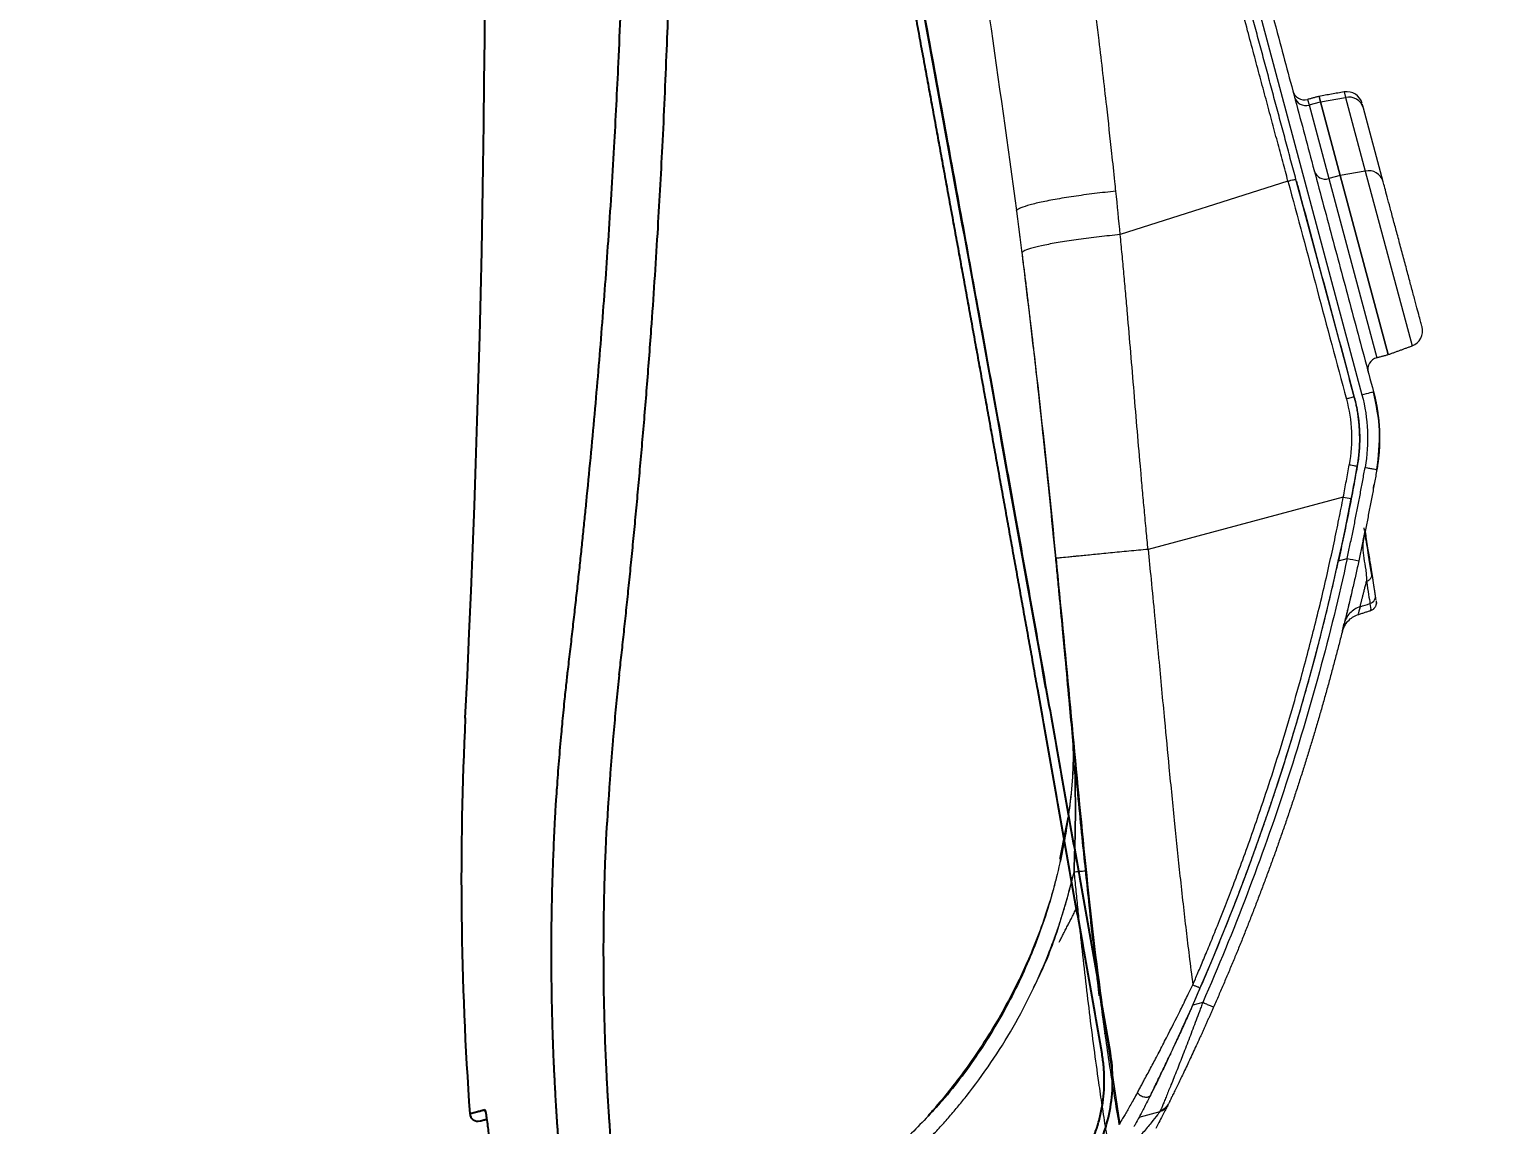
# Model space of a CAD drawing. Extents: x -4361 to 1554, y -156 to 2372.
# Drawn here: x -857.4 to -675.5, y 724.1 to 858.8 of the extents above; entities that cross this region are included whole.
import ezdxf

# ---------------------------------------------------------------- set-up
doc = ezdxf.new("R2010")
doc.units = 0
doc.header["$LTSCALE"] = 20
doc.header["$MEASUREMENT"] = 0
doc.linetypes.add('CENTER', pattern=[2, 1.25, -0.25, 0.25, -0.25])
doc.layers.get('0').update_dxf_attribs({"linetype": 'CONTINUOUS'})
doc.layers.get('DEFPOINTS').update_dxf_attribs({"linetype": 'CONTINUOUS'})
doc.layers.add('CENTER', color=2, linetype='CENTER')
doc.styles.get("Standard").update_dxf_attribs({"font": 'NanumGothic.ttf'})
doc.dimstyles.get("Standard").update_dxf_attribs({"dimtxt": 2.7, "dimasz": 2.5, "dimexe": 1.5, "dimexo": 1.5, "dimgap": 1.5, "dimtad": 1, "dimdec": 0, "dimlfac": 10, "dimzin": 0, "dimdsep": 46, "dimtxsty": 'Standard', "dimcen": 0, "dimclrt": 2, "dimadec": 0, "dimazin": 0, "dimtfac": 1, "dimtdec": 0, "dimtmove": 0, "dimatfit": 3, "dimfxl": 0, "dimtolj": 1, "dimtzin": 0, "dimarcsym": 0})

# ---------------------------------------------------------------- blocks, each defined once
blk = doc.blocks.new('A$C151ae08b')
at = {"color": 7, "linetype": 'Continuous', "lineweight": 15}
for p, q in [((61.568, 26.172), (61.568, 26.192)), ((58.858, 25.829), (58.858, 25.175)), ((61.703, 23.083), (61.703, 23.395)), ((75.322, 15.047), (75.322, 21.137)), ((84.954, 14.192), (84.703, 19.492)), ((73.506, 15.684), (73.506, 15.412)), ((121.726, 13.706), (78.155, 13.706)), ((84.706, 12.986), (79.12, 12.986)), ((84.706, 12.626), (84.706, 12.986)), ((87.005, 12.986), (84.706, 12.986)), ((87.005, 12.986), (87.005, 12.626)), ((87.178, 12.986), (87.005, 12.986)), ((84.706, 12.626), (79.12, 12.626)), ((79.12, 12.626), (84.706, 12.626)), ((84.644, 11.864), (84.706, 12.626)), ((87.005, 12.626), (84.706, 12.626)), ((84.706, 12.626), (87.005, 12.626)), ((87.005, 12.626), (86.942, 11.864)), ((87.178, 12.626), (87.005, 12.626)), ((87.005, 12.626), (87.178, 12.626)), ((84.644, 11.864), (79.187, 11.864)), ((86.942, 11.864), (84.644, 11.864)), ((87.112, 11.864), (86.942, 11.864)), ((84.194, 11.426), (86.493, 11.426))]:
    blk.add_line(p, q, dxfattribs=at)
for centre, radius, start, end in [((80.779, 11.555), 8.232, 152.0624, 154.5543), ((72.252, 15.112), 0.239, 182.6718, 269.9243), ((81.323, 12.068), 6.699, 153.6027, 155.6966), ((78.76, 12.986), 0.36, 0, 90), ((85.056, 12.997), 0.35, 91.8362, 181.7254), ((87.354, 12.997), 0.35, 91.8362, 181.7254), ((87.538, 12.986), 0.36, 90, 180), ((79.665, 11.906), 0.48, 185, 270), ((84.181, 11.889), 0.463, 271.6332, 356.9245), ((86.479, 11.889), 0.463, 271.6332, 356.9245), ((86.634, 11.906), 0.48, 270, 355)]:
    blk.add_arc(centre, radius, start, end, dxfattribs=at)
for points, knots in [([(59.46, 32.827), (59.494, 32.766), (59.561, 32.642), (59.664, 32.458), (59.77, 32.276), (59.877, 32.095), (59.987, 31.916), (60.099, 31.738), (60.212, 31.561), (60.328, 31.386), (60.447, 31.213), (60.567, 31.04), (60.689, 30.87), (61.022, 30.417), (61.592, 29.706), (62.453, 28.782), (63.38, 27.925), (64.133, 27.326), (64.67, 26.94), (64.966, 26.735), (65.267, 26.537), (65.571, 26.345), (65.881, 26.16), (66.194, 25.98), (66.406, 25.866), (66.512, 25.808)], [0, 0, 0, 0, 0.020905, 0.041786, 0.062647, 0.083491, 0.104321, 0.12514, 0.145951, 0.166757, 0.187561, 0.208366, 0.229176, 0.249993, 0.375215, 0.500001, 0.624847, 0.75001, 0.78568, 0.821339, 0.857001, 0.892682, 0.928399, 0.964166, 1, 1, 1, 1]), ([(70.173, 24.858), (70.103, 24.874), (69.416, 25.036), (68.162, 25.526), (66.445, 26.341), (64.837, 27.361), (63.353, 28.553), (62.022, 29.912), (60.929, 31.28), (60.367, 32.24), (60.125, 32.653)], [0, 0, 0, 0, 0.01652, 0.162221, 0.307825, 0.453378, 0.598897, 0.744402, 0.889948, 1, 1, 1, 1]), ([(66.497, 26.358), (66.438, 26.391), (66.261, 26.488), (65.847, 26.736), (65.251, 27.122), (64.576, 27.613), (63.946, 28.119), (63.35, 28.645), (62.73, 29.244), (62.119, 29.897), (61.577, 30.542), (61.145, 31.104), (60.827, 31.544), (60.616, 31.862), (60.547, 31.966)], [0, 0, 0, 0, 0.036132, 0.109136, 0.208157, 0.308667, 0.398625, 0.49022, 0.582257, 0.691704, 0.790188, 0.867721, 0.956797, 1, 1, 1, 1]), ([(66.512, 25.808), (66.026, 26.088), (65.053, 26.646), (64.037, 27.367), (63.537, 27.825), (63.45, 27.905)], [0, 0, 0, 0, 0.452533, 0.904978, 1, 1, 1, 1]), ([(66.512, 25.808), (66.336, 25.838), (65.985, 25.897), (65.459, 25.983), (64.934, 26.068), (63.882, 26.234), (62.646, 26.418), (61.238, 26.609), (60.299, 26.728), (59.483, 26.822), (58.776, 26.899), (58.304, 26.946), (58.068, 26.969)], [0, 0, 0, 0, 0.062682, 0.125242, 0.187681, 0.25, 0.499998, 0.627415, 0.749999, 0.833086, 0.916418, 1, 1, 1, 1]), ([(75.778, 23.885), (74.38, 24.119), (71.578, 24.587), (67.361, 25.307), (63.106, 25.975), (60.24, 26.287), (58.802, 26.443)], [0, 0, 0, 0, 0.247544, 0.496471, 0.747309, 1, 1, 1, 1]), ([(75.779, 23.905), (75.613, 23.933), (75.26, 23.991), (74.554, 24.11), (73.732, 24.249), (72.674, 24.429), (71.326, 24.661), (69.493, 24.975), (67.45, 25.318), (65.268, 25.665), (63.57, 25.913), (62.22, 26.092), (61.369, 26.199), (60.517, 26.298), (59.662, 26.39), (59.091, 26.445), (58.805, 26.472)], [0, 0, 0, 0, 0.029363, 0.0625, 0.125, 0.175, 0.25, 0.364039, 0.499999, 0.611917, 0.749998, 0.799856, 0.849785, 0.899785, 0.949856, 1, 1, 1, 1]), ([(59.584, 25.689), (59.482, 25.787), (59.279, 25.983), (59.044, 26.223), (58.89, 26.383), (58.858, 26.417), (58.848, 26.427)], [0, 0, 0, 0, 0.290137, 0.579776, 0.869809, 1, 1, 1, 1]), ([(58.858, 25.175), (58.858, 25.175), (58.851, 25.185), (58.825, 25.22), (58.805, 25.246), (58.734, 25.341), (58.67, 25.428), (58.532, 25.621), (58.457, 25.727), (58.305, 25.948), (58.227, 26.063), (58.151, 26.179)], [0, 0, 0, 0, 0.125, 0.125, 0.25, 0.25, 0.5, 0.5, 0.75, 0.75, 1, 1, 1, 1]), ([(59.407, 25.329), (59.306, 25.419), (59.104, 25.599), (58.862, 25.825), (58.683, 25.996), (58.644, 26.034), (58.626, 26.051)], [0, 0, 0, 0, 0.258881, 0.517269, 0.776052, 1, 1, 1, 1]), ([(64.514, 25.774), (64.41, 25.79), (64.118, 25.836), (63.644, 25.909), (63.133, 25.986), (62.835, 26.032), (62.708, 26.052)], [0, 0, 0, 0, 0.169827, 0.475093, 0.776296, 1, 1, 1, 1]), ([(70.117, 24.867), (69.878, 24.935), (69.327, 25.092), (68.544, 25.384), (67.819, 25.691), (67.271, 25.95), (66.966, 26.106), (66.841, 26.171)], [0, 0, 0, 0, 0.2110438, 0.4857302, 0.7087219, 0.8801095, 1, 1, 1, 1]), ([(67.038, 26.07), (67.023, 26.078), (66.99, 26.094), (66.941, 26.12), (66.916, 26.133)], [0, 0, 0, 0, 0.478, 1, 1, 1, 1]), ([(66.992, 26.118), (67.008, 26.111), (67.393, 25.924), (67.778, 25.737), (68.147, 25.558)], [0, 0, 0, 0, 0.0406896, 1, 1, 1, 1]), ([(58.98, 24.905), (58.974, 24.91), (58.962, 24.921), (58.873, 25), (58.749, 25.112), (58.594, 25.254), (58.47, 25.371), (58.405, 25.433)], [0, 0, 0, 0, 0.1944142, 0.3900561, 0.5852788, 0.7806075, 1, 1, 1, 1]), ([(59.584, 25.689), (59.551, 25.673), (59.515, 25.648), (59.45, 25.583), (59.424, 25.544), (59.389, 25.473), (59.378, 25.435), (59.378, 25.37), (59.389, 25.344), (59.407, 25.329)], [0, 0, 0, 0, 0.25, 0.25, 0.5, 0.5, 0.75, 0.75, 1, 1, 1, 1]), ([(59.584, 25.689), (59.601, 25.673), (59.634, 25.642), (59.684, 25.595), (59.734, 25.548), (59.783, 25.501), (59.833, 25.454), (59.916, 25.375), (60.036, 25.262), (60.243, 25.067), (60.52, 24.811), (60.975, 24.395), (61.391, 24.022), (61.75, 23.706), (61.924, 23.555), (62.108, 23.395), (62.229, 23.29), (62.297, 23.232)], [0, 0, 0, 0, 0.021573, 0.042858, 0.063885, 0.08465, 0.105151, 0.125383, 0.186889, 0.250055, 0.368385, 0.500213, 0.749941, 0.809778, 0.87472, 0.930508, 1, 1, 1, 1]), ([(66.512, 25.808), (66.504, 25.762), (66.489, 25.669), (66.469, 25.554), (66.457, 25.482), (66.455, 25.474), (66.455, 25.471)], [0, 0, 0, 0, 0.286286, 0.572572, 0.858858, 1, 1, 1, 1]), ([(66.512, 25.808), (67.091, 25.633), (68.117, 25.322), (69.151, 25.067), (69.602, 24.955)], [0, 0, 0, 0, 0.564593, 1, 1, 1, 1]), ([(69.604, 24.955), (69.153, 25.066), (68.118, 25.322), (67.092, 25.633), (66.512, 25.808)], [0, 0, 0, 0, 0.435797, 1, 1, 1, 1]), ([(70.115, 24.868), (69.876, 24.936), (69.326, 25.093), (68.673, 25.332), (68.263, 25.508), (68.15, 25.557)], [0, 0, 0, 0, 0.357232, 0.823255, 1, 1, 1, 1]), ([(58.858, 25.175), (58.859, 25.175), (58.859, 25.175), (58.862, 25.172), (58.867, 25.169), (58.873, 25.163), (58.882, 25.157), (58.889, 25.151), (58.893, 25.148)], [0, 0, 0, 0, 0.1664901, 0.3329642, 0.4994873, 0.6661245, 0.8329405, 1, 1, 1, 1]), ([(58.98, 24.905), (58.942, 24.939), (58.911, 24.981), (58.869, 25.073), (58.858, 25.124), (58.858, 25.175)], [0, 0, 0, 0, 0.5, 0.5, 1, 1, 1, 1]), ([(58.96, 24.933), (58.938, 24.964), (58.92, 24.999), (58.897, 25.073), (58.892, 25.111), (58.893, 25.148)], [0, 0, 0, 0, 0.5, 0.5, 1, 1, 1, 1]), ([(61.703, 23.083), (61.683, 23.097), (61.644, 23.125), (61.565, 23.18), (61.429, 23.277), (61.158, 23.469), (60.775, 23.744), (60.339, 24.062), (59.921, 24.371), (59.559, 24.642), (59.304, 24.836), (59.14, 24.961), (59.047, 25.032), (58.983, 25.08), (58.943, 25.11), (58.913, 25.133), (58.899, 25.143), (58.893, 25.148)], [0, 0, 0, 0, 0.015851, 0.031641, 0.063068, 0.125486, 0.24998, 0.378217, 0.500039, 0.635204, 0.749861, 0.810651, 0.874823, 0.912489, 0.945929, 0.975103, 1, 1, 1, 1]), ([(61.703, 23.395), (61.681, 23.413), (61.623, 23.459), (61.516, 23.547), (61.371, 23.664), (61.216, 23.791), (60.998, 23.971), (60.746, 24.18), (60.439, 24.439), (60.157, 24.678), (59.938, 24.867), (59.786, 24.997), (59.684, 25.085), (59.587, 25.169), (59.494, 25.251), (59.436, 25.303), (59.407, 25.329)], [0, 0, 0, 0, 0.0258034, 0.0676118, 0.1254238, 0.1949315, 0.2499722, 0.3852574, 0.4998596, 0.6324842, 0.7499135, 0.8003348, 0.8505351, 0.9005333, 0.9503485, 1, 1, 1, 1]), ([(59.407, 25.329), (59.428, 25.31), (59.472, 25.272), (59.543, 25.209), (59.624, 25.139), (59.698, 25.074), (59.781, 25.003), (59.886, 24.911), (60.086, 24.739), (60.324, 24.536), (60.553, 24.342), (60.793, 24.141), (61.072, 23.909), (61.384, 23.653), (61.635, 23.45), (61.831, 23.292), (61.998, 23.158), (62.101, 23.076), (62.147, 23.039)], [0, 0, 0, 0, 0.026227, 0.055854, 0.088875, 0.125304, 0.144897, 0.18763, 0.24998, 0.374973, 0.45309, 0.500137, 0.63386, 0.749957, 0.827278, 0.894734, 0.952311, 1, 1, 1, 1]), ([(61.482, 22.802), (61.455, 22.824), (61.401, 22.868), (61.32, 22.933), (61.239, 22.998), (61.159, 23.064), (61.079, 23.128), (60.999, 23.193), (60.92, 23.258), (60.841, 23.322), (60.763, 23.387), (60.646, 23.483), (60.493, 23.61), (60.305, 23.767), (60.124, 23.919), (59.949, 24.067), (59.783, 24.209), (59.626, 24.343), (59.481, 24.468), (59.349, 24.583), (59.233, 24.684), (59.152, 24.754), (59.099, 24.801), (59.064, 24.831), (59.034, 24.857), (59.019, 24.871), (59.011, 24.878)], [0, 0, 0, 0, 0.025174, 0.050265, 0.075288, 0.100259, 0.125194, 0.150108, 0.175017, 0.199937, 0.224884, 0.249873, 0.312789, 0.374919, 0.438006, 0.499969, 0.563096, 0.624887, 0.688205, 0.749968, 0.813627, 0.874951, 0.905574, 0.936549, 0.967989, 1, 1, 1, 1]), ([(75.322, 21.137), (75.354, 21.326), (75.386, 21.518), (75.45, 21.897), (75.481, 22.084), (75.541, 22.442), (75.569, 22.612), (75.621, 22.925), (75.645, 23.068), (75.676, 23.257), (75.686, 23.317), (75.704, 23.429), (75.713, 23.482), (75.737, 23.629), (75.75, 23.71), (75.77, 23.834), (75.777, 23.877), (75.783, 23.921), (75.782, 23.923), (75.779, 23.905)], [0, 0, 0, 0, 0.125, 0.125, 0.25, 0.25, 0.375, 0.375, 0.5, 0.5, 0.5625, 0.5625, 0.625, 0.625, 0.75, 0.75, 0.875, 0.875, 1, 1, 1, 1]), ([(75.65, 23.098), (75.655, 23.131), (75.684, 23.307), (75.723, 23.545), (75.763, 23.79), (75.773, 23.854), (75.777, 23.884)], [0, 0, 0, 0, 0.071769, 0.390069, 0.715171, 1, 1, 1, 1]), ([(84.956, 22.495), (83.431, 22.71), (80.373, 23.143), (77.313, 23.641), (75.778, 23.89)], [0, 0, 0, 0, 0.498607, 1, 1, 1, 1]), ([(84.956, 22.495), (83.431, 22.711), (80.373, 23.144), (77.313, 23.641), (75.778, 23.89)], [0, 0, 0, 0, 0.498609, 1, 1, 1, 1]), ([(84.878, 22.506), (84.726, 22.527), (84.424, 22.569), (83.969, 22.632), (83.515, 22.697), (83.06, 22.763), (82.394, 22.86), (81.485, 22.996), (80.374, 23.166), (79.22, 23.347), (78.202, 23.509), (77.285, 23.658), (76.526, 23.782), (76.026, 23.865), (75.779, 23.906)], [0, 0, 0, 0, 0.049928, 0.099882, 0.149872, 0.199907, 0.249997, 0.36948, 0.499996, 0.616332, 0.749996, 0.835331, 0.918652, 1, 1, 1, 1]), ([(84.671, 22.536), (83.225, 22.743), (80.263, 23.168), (77.297, 23.656), (75.779, 23.905)], [0, 0, 0, 0, 0.4884039, 1, 1, 1, 1]), ([(61.703, 23.395), (61.811, 23.308), (62.027, 23.134), (62.353, 22.876), (62.681, 22.62), (63.009, 22.366), (63.34, 22.114), (63.671, 21.863), (64.004, 21.615), (64.338, 21.369), (64.674, 21.125), (65.011, 20.883), (65.35, 20.643), (65.69, 20.404), (66.032, 20.168), (66.374, 19.934), (66.719, 19.702), (67.064, 19.472), (67.514, 19.176), (68.07, 18.817), (68.734, 18.399), (69.402, 17.989), (70.075, 17.586), (70.752, 17.19), (71.434, 16.802), (72.12, 16.422), (72.81, 16.048), (73.274, 15.805), (73.506, 15.684)], [0, 0, 0, 0, 0.0294506, 0.0588913, 0.088323, 0.1177469, 0.1471639, 0.176575, 0.2059812, 0.2353836, 0.2647832, 0.294181, 0.3235781, 0.3529753, 0.3823738, 0.4117746, 0.4411787, 0.4705872, 0.5000009, 0.5555537, 0.6110911, 0.66662, 0.7221473, 0.7776799, 0.8332246, 0.8887883, 0.9443778, 1, 1, 1, 1]), ([(62.297, 23.232), (62.277, 23.206), (62.257, 23.181), (62.23, 23.147), (62.222, 23.137), (62.206, 23.116), (62.198, 23.107), (62.177, 23.079), (62.165, 23.064), (62.15, 23.044), (62.147, 23.04), (62.147, 23.039)], [0, 0, 0, 0, 0.25, 0.25, 0.375, 0.375, 0.5, 0.5, 0.75, 0.75, 1, 1, 1, 1]), ([(62.297, 23.232), (62.398, 23.152), (62.616, 22.979), (62.971, 22.703), (63.378, 22.39), (64.02, 21.905), (64.693, 21.41), (65.66, 20.72), (66.882, 19.876), (68.587, 18.767), (70.318, 17.718), (71.683, 16.94), (72.644, 16.415), (73.365, 16.032), (74.05, 15.678), (74.698, 15.352), (75.119, 15.146), (75.322, 15.047)], [0, 0, 0, 0, 0.025051, 0.054198, 0.087494, 0.125001, 0.210847, 0.250002, 0.3562, 0.5, 0.645668, 0.749998, 0.805852, 0.858827, 0.90887, 0.955939, 1, 1, 1, 1]), ([(75.322, 21.137), (75.023, 21.187), (74.362, 21.295), (73.278, 21.476), (71.875, 21.712), (70.368, 21.968), (68.721, 22.246), (67.169, 22.503), (65.806, 22.721), (64.74, 22.885), (63.942, 23.003), (63.132, 23.119), (62.587, 23.193), (62.297, 23.232)], [0, 0, 0, 0, 0.0689, 0.152298, 0.25, 0.392314, 0.499999, 0.629857, 0.749999, 0.813866, 0.875, 0.933365, 1, 1, 1, 1]), ([(61.482, 22.802), (61.482, 22.803), (61.486, 22.809), (61.508, 22.836), (61.524, 22.858), (61.567, 22.913), (61.594, 22.946), (61.648, 23.015), (61.677, 23.05), (61.703, 23.083)], [0, 0, 0, 0, 0.25, 0.25, 0.5, 0.5, 0.75, 0.75, 1, 1, 1, 1]), ([(73.345, 15.092), (73.22, 15.157), (72.968, 15.287), (72.594, 15.485), (72.221, 15.685), (71.851, 15.886), (71.483, 16.089), (71.117, 16.293), (70.753, 16.499), (70.392, 16.706), (70.033, 16.915), (69.676, 17.126), (69.321, 17.338), (68.969, 17.551), (68.618, 17.766), (68.271, 17.982), (67.925, 18.2), (67.581, 18.419), (67.24, 18.639), (66.901, 18.861), (66.565, 19.083), (66.23, 19.307), (65.898, 19.533), (65.568, 19.759), (65.24, 19.987), (64.915, 20.216), (64.592, 20.445), (64.271, 20.677), (63.952, 20.909), (63.635, 21.142), (63.321, 21.376), (63.009, 21.611), (62.699, 21.847), (62.392, 22.085), (62.086, 22.323), (61.783, 22.562), (61.583, 22.722), (61.482, 22.802)], [0, 0, 0, 0, 0.029988, 0.059892, 0.089713, 0.119451, 0.149106, 0.178677, 0.208165, 0.23757, 0.266891, 0.296129, 0.325283, 0.354355, 0.383343, 0.412247, 0.441069, 0.469807, 0.498462, 0.527033, 0.555521, 0.583926, 0.612247, 0.640486, 0.66864, 0.696712, 0.7247, 0.752605, 0.780427, 0.808165, 0.83582, 0.863392, 0.89088, 0.918285, 0.945607, 0.972845, 1, 1, 1, 1]), ([(73.506, 15.412), (71.418, 16.49), (69.384, 17.673), (65.443, 20.234), (63.536, 21.613), (61.703, 23.083)], [0, 0, 0, 0, 0.5, 0.5, 1, 1, 1, 1]), ([(84.703, 19.492), (84.738, 19.704), (84.808, 20.134), (84.891, 20.751), (84.954, 21.309), (84.991, 21.783), (85.002, 22.153), (84.99, 22.406), (84.962, 22.468), (84.948, 22.496)], [0, 0, 0, 0, 0.144283, 0.291772, 0.439268, 0.583569, 0.727833, 0.875316, 1, 1, 1, 1]), ([(86.002, 19.28), (86.036, 19.496), (86.103, 19.933), (86.182, 20.56), (86.239, 21.127), (86.27, 21.608), (86.275, 21.983), (86.256, 22.24), (86.223, 22.301), (86.208, 22.329)], [0, 0, 0, 0, 0.144248, 0.291702, 0.439156, 0.583404, 0.727652, 0.875106, 1, 1, 1, 1]), ([(120.815, 19.462), (118.931, 19.537), (115.166, 19.687), (109.445, 20.008), (103.688, 20.426), (97.892, 20.953), (92.068, 21.588), (88.168, 22.081), (86.216, 22.327)], [0, 0, 0, 0, 0.166767, 0.333336, 0.499825, 0.666299, 0.833037, 1, 1, 1, 1]), ([(75.322, 21.137), (75.504, 21.107), (75.896, 21.041), (76.483, 20.942), (77.084, 20.838), (78.257, 20.634), (80.015, 20.316), (81.772, 19.998), (82.944, 19.792), (83.532, 19.691), (84.118, 19.59), (84.509, 19.524), (84.703, 19.492)], [0, 0, 0, 0, 0.057976, 0.125005, 0.187499, 0.250002, 0.5, 0.75, 0.812491, 0.874997, 0.937935, 1, 1, 1, 1]), ([(86.002, 19.28), (86.097, 19.265), (86.475, 19.205), (87.322, 19.072), (88.732, 18.855), (90.712, 18.562), (92.872, 18.259), (95.219, 17.948), (97.495, 17.665), (99.838, 17.397), (101.99, 17.172), (104.491, 16.931), (108.124, 16.617), (112.057, 16.344), (115.359, 16.163), (117.192, 16.076), (118.43, 16.021), (119.531, 15.977), (120.623, 15.935), (121.349, 15.911), (121.705, 15.899)], [0, 0, 0, 0, 0.007911, 0.031376, 0.070401, 0.125002, 0.195905, 0.250002, 0.320316, 0.385424, 0.445338, 0.500002, 0.594669, 0.749992, 0.831677, 0.874996, 0.906247, 0.937493, 0.969338, 1, 1, 1, 1]), ([(71.676, 15.88), (71.639, 15.931), (71.567, 16.031), (71.463, 16.096), (71.412, 16.129)], [0, 0, 0, 0, 0.507312, 1, 1, 1, 1]), ([(71.44, 16.113), (71.434, 16.116), (71.416, 16.126), (71.547, 16.054), (71.631, 16.007)], [0, 0, 0, 0, 0.352567, 1, 1, 1, 1]), ([(71.612, 16.004), (71.608, 16.005), (71.589, 16.008), (71.63, 15.949), (71.66, 15.904)], [0, 0, 0, 0, 0.256016, 1, 1, 1, 1]), ([(72.538, 15.515), (72.523, 15.524), (72.279, 15.652), (71.95, 15.832), (71.737, 15.949), (71.631, 16.007)], [0, 0, 0, 0, 0.032934, 0.518359, 1, 1, 1, 1]), ([(71.998, 15.414), (71.995, 15.472), (71.985, 15.532), (71.95, 15.649), (71.924, 15.706), (71.859, 15.812), (71.82, 15.86), (71.731, 15.944), (71.682, 15.979), (71.631, 16.007)], [0, 0, 0, 0, 0.25, 0.25, 0.5, 0.5, 0.75, 0.75, 1, 1, 1, 1]), ([(71.676, 15.88), (71.705, 15.825), (71.764, 15.717), (71.778, 15.595), (71.785, 15.534)], [0, 0, 0, 0, 0.5081524, 1, 1, 1, 1]), ([(76.115, 14.398), (76.005, 14.45), (75.786, 14.553), (75.458, 14.709), (75.131, 14.867), (74.804, 15.027), (74.478, 15.189), (74.154, 15.352), (73.829, 15.517), (73.614, 15.628), (73.506, 15.684)], [0, 0, 0, 0, 0.124956, 0.249919, 0.37489, 0.499874, 0.624874, 0.749892, 0.874933, 1, 1, 1, 1]), ([(71.998, 15.414), (71.914, 15.462), (71.788, 15.533), (71.803, 15.524), (71.809, 15.521)], [0, 0, 0, 0, 0.666563, 1, 1, 1, 1]), ([(71.998, 15.414), (72.007, 15.409), (72.026, 15.398), (72.057, 15.38), (72.089, 15.362), (72.124, 15.342), (72.16, 15.322), (72.199, 15.3), (72.239, 15.278), (72.281, 15.254), (72.326, 15.229), (72.372, 15.203), (72.42, 15.177), (72.47, 15.149), (72.522, 15.12), (72.576, 15.09), (72.632, 15.059), (72.67, 15.038), (72.69, 15.027)], [0, 0, 0, 0, 0.0629194, 0.1257417, 0.1884759, 0.2511313, 0.3137171, 0.3762423, 0.4387159, 0.501147, 0.5635443, 0.6259169, 0.6882735, 0.7506227, 0.8129714, 0.8753189, 0.9376626, 1, 1, 1, 1]), ([(73.506, 15.412), (73.625, 15.351), (73.862, 15.229), (74.218, 15.049), (74.576, 14.871), (74.934, 14.696), (75.293, 14.522), (75.654, 14.35), (75.895, 14.237), (76.015, 14.181)], [0, 0, 0, 0, 0.142926, 0.285821, 0.42869, 0.571538, 0.71437, 0.857189, 1, 1, 1, 1]), ([(71.807, 15.125), (71.811, 15.096), (71.82, 15.035), (71.86, 14.988), (71.881, 14.964)], [0, 0, 0, 0, 0.4815372, 1, 1, 1, 1]), ([(71.828, 15.039), (71.832, 15.03), (71.841, 15.011), (71.86, 14.985), (71.883, 14.961), (71.907, 14.942), (71.93, 14.928), (71.965, 14.911), (71.992, 14.904), (72.005, 14.902), (72.012, 14.901)], [0, 0, 0, 0, 0.03798, 0.076196, 0.117567, 0.170235, 0.244505, 0.34982, 0.686074, 1, 1, 1, 1]), ([(72.069, 14.895), (72.068, 14.895), (72.062, 14.896), (72.165, 14.884), (72.252, 14.874)], [0, 0, 0, 0, 0.16056, 1, 1, 1, 1]), ([(72.252, 14.874), (72.262, 14.872), (72.283, 14.87), (72.317, 14.866), (72.353, 14.862), (72.39, 14.858), (72.43, 14.853), (72.472, 14.849), (72.516, 14.844), (72.561, 14.839), (72.608, 14.833), (72.657, 14.828), (72.707, 14.823), (72.758, 14.817), (72.811, 14.811), (72.865, 14.806), (72.903, 14.802), (72.921, 14.8)], [0, 0, 0, 0, 0.071573, 0.142444, 0.212614, 0.282083, 0.350851, 0.418918, 0.486284, 0.55295, 0.618915, 0.68418, 0.748744, 0.812609, 0.875773, 0.938236, 1, 1, 1, 1]), ([(74.005, 14.755), (73.958, 14.779), (73.908, 14.801), (73.807, 14.84), (73.756, 14.856), (73.599, 14.898), (73.491, 14.914), (73.266, 14.938), (73.149, 14.947), (72.973, 14.97), (72.914, 14.98), (72.8, 15.002), (72.744, 15.015), (72.69, 15.027)], [0, 0, 0, 0, 0.125, 0.125, 0.25, 0.25, 0.5, 0.5, 0.75, 0.75, 0.875, 0.875, 1, 1, 1, 1]), ([(72.69, 15.027), (72.691, 14.999), (72.697, 14.97), (72.721, 14.914), (72.739, 14.887), (72.783, 14.843), (72.81, 14.826), (72.866, 14.804), (72.895, 14.799), (72.921, 14.8)], [0, 0, 0, 0, 0.25, 0.25, 0.5, 0.5, 0.75, 0.75, 1, 1, 1, 1]), ([(74.104, 14.706), (74.046, 14.711), (73.723, 14.743), (73.274, 14.79), (72.973, 14.822), (72.822, 14.838)], [0, 0, 0, 0, 0.09855, 0.54949, 1, 1, 1, 1]), ([(72.869, 14.805), (72.983, 14.793), (73.208, 14.769), (73.604, 14.733), (73.91, 14.705), (74.09, 14.689), (74.116, 14.687), (74.117, 14.687)], [0, 0, 0, 0, 0.307837, 0.609744, 0.806198, 0.996313, 1, 1, 1, 1]), ([(72.921, 14.8), (73.032, 14.788), (73.253, 14.764), (73.7, 14.723), (74.012, 14.692), (74.164, 14.677)], [0, 0, 0, 0, 0.3377822, 0.6755779, 1, 1, 1, 1]), ([(75.861, 13.855), (75.741, 13.911), (75.5, 14.024), (75.14, 14.196), (74.78, 14.371), (74.42, 14.547), (74.062, 14.727), (73.703, 14.908), (73.465, 15.03), (73.345, 15.092)], [0, 0, 0, 0, 0.14219, 0.284602, 0.427235, 0.570091, 0.71317, 0.856473, 1, 1, 1, 1]), ([(73.893, 14.812), (73.895, 14.811), (73.896, 14.81), (74.063, 14.726), (74.129, 14.693)], [0, 0, 0, 0, 0.601451, 1, 1, 1, 1]), ([(74.117, 14.705), (74.112, 14.707), (74.099, 14.711), (74.162, 14.678), (74.203, 14.656)], [0, 0, 0, 0, 0.350904, 1, 1, 1, 1]), ([(75.322, 15.047), (75.473, 14.974), (75.771, 14.83), (76.07, 14.69), (76.218, 14.621)], [0, 0, 0, 0, 0.506542, 1, 1, 1, 1]), ([(76.218, 14.621), (76.205, 14.593), (76.191, 14.563), (76.166, 14.509), (76.154, 14.484), (76.136, 14.444), (76.128, 14.427), (76.117, 14.404), (76.115, 14.398), (76.115, 14.398)], [0, 0, 0, 0, 0.25, 0.25, 0.5, 0.5, 0.75, 0.75, 1, 1, 1, 1]), ([(78.148, 13.946), (78.113, 13.946), (78.043, 13.947), (77.937, 13.951), (77.832, 13.956), (77.728, 13.964), (77.624, 13.975), (77.52, 13.987), (77.416, 14.002), (77.313, 14.019), (77.209, 14.039), (77.073, 14.067), (76.903, 14.109), (76.702, 14.168), (76.503, 14.235), (76.307, 14.311), (76.179, 14.369), (76.115, 14.398)], [0, 0, 0, 0, 0.050286, 0.100445, 0.150501, 0.200479, 0.2504, 0.300291, 0.350174, 0.400073, 0.450012, 0.500015, 0.599937, 0.699706, 0.799512, 0.899547, 1, 1, 1, 1]), ([(76.115, 14.398), (76.149, 14.383), (76.215, 14.352), (76.316, 14.31), (76.416, 14.27), (76.515, 14.233), (76.613, 14.199), (76.71, 14.167), (76.805, 14.138), (76.9, 14.112), (76.994, 14.088), (77.086, 14.066), (77.177, 14.046), (77.267, 14.029), (77.355, 14.013), (77.441, 13.999), (77.526, 13.987), (77.61, 13.977), (77.692, 13.968), (77.772, 13.961), (77.851, 13.956), (77.928, 13.951), (78.003, 13.948), (78.076, 13.947), (78.124, 13.946), (78.148, 13.946)], [0, 0, 0, 0, 0.052854, 0.10485, 0.15599, 0.206275, 0.255708, 0.304288, 0.352017, 0.398895, 0.444923, 0.4901, 0.534428, 0.577905, 0.620534, 0.662313, 0.703243, 0.743324, 0.782554, 0.820931, 0.858455, 0.895125, 0.930939, 0.965898, 1, 1, 1, 1]), ([(78.153, 14.192), (77.82, 14.192), (77.487, 14.228), (76.837, 14.372), (76.52, 14.48), (76.218, 14.621)], [0, 0, 0, 0, 0.5, 0.5, 1, 1, 1, 1]), ([(76.015, 14.181), (75.996, 14.139), (75.975, 14.096), (75.938, 14.016), (75.921, 13.979), (75.893, 13.92), (75.881, 13.896), (75.865, 13.863), (75.861, 13.855), (75.861, 13.855)], [0, 0, 0, 0, 0.25, 0.25, 0.5, 0.5, 0.75, 0.75, 1, 1, 1, 1]), ([(75.861, 13.855), (76.228, 13.707), (76.963, 13.412), (77.753, 13.368), (78.148, 13.346)], [0, 0, 0, 0, 0.5, 1, 1, 1, 1]), ([(78.148, 13.346), (78.109, 13.346), (78.03, 13.347), (77.911, 13.351), (77.792, 13.358), (77.674, 13.367), (77.556, 13.378), (77.438, 13.393), (77.32, 13.41), (77.203, 13.429), (77.086, 13.451), (76.97, 13.476), (76.855, 13.503), (76.74, 13.533), (76.627, 13.565), (76.514, 13.599), (76.402, 13.636), (76.291, 13.675), (76.182, 13.717), (76.074, 13.76), (75.966, 13.806), (75.896, 13.838), (75.861, 13.855)], [0, 0, 0, 0, 0.050191, 0.100434, 0.150718, 0.201031, 0.25136, 0.301693, 0.352017, 0.402321, 0.452592, 0.502819, 0.552988, 0.603088, 0.653107, 0.703034, 0.752856, 0.802561, 0.85214, 0.90158, 0.95087, 1, 1, 1, 1]), ([(78.148, 13.346), (77.758, 13.346), (77.362, 13.389), (76.591, 13.561), (76.215, 13.689), (75.861, 13.855)], [0, 0, 0, 0, 0.5, 0.5, 1, 1, 1, 1]), ([(78.155, 13.706), (77.787, 13.706), (77.418, 13.747), (76.699, 13.906), (76.349, 14.025), (76.015, 14.181)], [0, 0, 0, 0, 0.5, 0.5, 1, 1, 1, 1]), ([(78.148, 13.946), (78.149, 13.946), (78.149, 13.952), (78.151, 13.978), (78.151, 13.996), (78.152, 14.041), (78.152, 14.068), (78.153, 14.128), (78.153, 14.161), (78.153, 14.192)], [0, 0, 0, 0, 0.25, 0.25, 0.5, 0.5, 0.75, 0.75, 1, 1, 1, 1]), ([(84.888, 13.946), (84.752, 13.946), (82.511, 13.946), (80.262, 13.946), (78.148, 13.946)], [0, 0, 0, 0, 0.060539, 1, 1, 1, 1]), ([(78.148, 13.946), (78.354, 13.946), (78.765, 13.946), (79.383, 13.946), (80, 13.946), (80.617, 13.946), (81.235, 13.946), (81.852, 13.946), (82.469, 13.946), (83.086, 13.946), (83.704, 13.946), (84.321, 13.946), (84.732, 13.946), (84.938, 13.946)], [0, 0, 0, 0, 0.090841, 0.181691, 0.272551, 0.363424, 0.45431, 0.545211, 0.636129, 0.727065, 0.818022, 0.908999, 1, 1, 1, 1]), ([(84.954, 14.192), (84.954, 14.161), (84.953, 14.129), (84.952, 14.068), (84.951, 14.041), (84.948, 13.996), (84.946, 13.978), (84.942, 13.953), (84.94, 13.946), (84.938, 13.946)], [0, 0, 0, 0, 0.25, 0.25, 0.5, 0.5, 0.75, 0.75, 1, 1, 1, 1]), ([(84.938, 13.946), (85.133, 13.946), (85.524, 13.946), (86.109, 13.946), (86.694, 13.946), (87.28, 13.946), (87.865, 13.946), (88.45, 13.946), (89.035, 13.946), (89.62, 13.946), (90.204, 13.946), (90.789, 13.946), (91.373, 13.946), (91.958, 13.946), (92.542, 13.946), (93.126, 13.946), (93.71, 13.946), (94.617, 13.946), (95.847, 13.946), (97.917, 13.946), (100.496, 13.946), (103.321, 13.946), (105.876, 13.946), (108.171, 13.946), (110.461, 13.946), (112.363, 13.946), (113.881, 13.946), (115.016, 13.946), (116.148, 13.946), (117.277, 13.946), (118.403, 13.946), (119.525, 13.946), (120.645, 13.946), (121.389, 13.946), (121.76, 13.946)], [0, 0, 0, 0, 0.015605, 0.031212, 0.046821, 0.062432, 0.078044, 0.09366, 0.109278, 0.124899, 0.140523, 0.15615, 0.171782, 0.187417, 0.203056, 0.2187, 0.234348, 0.250002, 0.29162, 0.333335, 0.416844, 0.499999, 0.56238, 0.62483, 0.687364, 0.749998, 0.781313, 0.812605, 0.843877, 0.87513, 0.906367, 0.93759, 0.9688, 1, 1, 1, 1]), ([(84.954, 14.192), (85.156, 14.192), (85.567, 14.192), (86.195, 14.192), (86.844, 14.192), (87.515, 14.192), (88.207, 14.193), (88.92, 14.193), (89.964, 14.193), (91.77, 14.193), (94.175, 14.193), (96.725, 14.193), (98.985, 14.194), (101.24, 14.194), (103.166, 14.194), (104.766, 14.194), (105.911, 14.194), (107.056, 14.195), (108.2, 14.195), (109.343, 14.195), (110.485, 14.195), (111.626, 14.195), (112.766, 14.195), (113.905, 14.195), (115.042, 14.195), (116.178, 14.195), (117.313, 14.195), (118.446, 14.195), (119.577, 14.195), (120.708, 14.196), (121.459, 14.196), (121.835, 14.196)], [0, 0, 0, 0, 0.016132, 0.032841, 0.050126, 0.067987, 0.086422, 0.105428, 0.125001, 0.169966, 0.25, 0.317898, 0.374999, 0.432074, 0.499998, 0.530994, 0.56203, 0.593104, 0.624213, 0.655356, 0.686531, 0.717737, 0.748973, 0.780239, 0.811535, 0.842862, 0.87422, 0.905611, 0.937036, 0.968499, 1, 1, 1, 1]), ([(78.155, 13.706), (78.155, 13.611), (78.154, 13.519), (78.152, 13.384), (78.15, 13.346), (78.148, 13.346)], [0, 0, 0, 0, 0.5, 0.5, 1, 1, 1, 1]), ([(121.614, 13.346), (121.418, 13.346), (121.028, 13.346), (120.442, 13.346), (119.856, 13.346), (119.269, 13.346), (118.681, 13.346), (118.093, 13.346), (117.504, 13.346), (116.914, 13.346), (116.324, 13.346), (115.733, 13.346), (115.141, 13.346), (114.549, 13.346), (113.957, 13.346), (113.364, 13.346), (112.77, 13.346), (112.175, 13.346), (111.58, 13.346), (110.288, 13.346), (108.295, 13.346), (105.593, 13.346), (102.881, 13.346), (100.158, 13.346), (97.427, 13.346), (94.689, 13.346), (91.943, 13.346), (89.743, 13.346), (88.09, 13.346), (86.989, 13.346), (85.886, 13.346), (84.783, 13.346), (83.679, 13.346), (82.575, 13.346), (81.469, 13.346), (80.363, 13.346), (79.256, 13.346), (78.517, 13.346), (78.148, 13.346)], [0, 0, 0, 0, 0.013913, 0.027823, 0.041728, 0.05563, 0.069528, 0.083423, 0.097315, 0.111204, 0.125091, 0.138976, 0.152859, 0.166739, 0.180619, 0.194497, 0.208374, 0.22225, 0.236126, 0.250001, 0.312513, 0.375002, 0.437491, 0.5, 0.562507, 0.624995, 0.687485, 0.749999, 0.774974, 0.799951, 0.824931, 0.849916, 0.874907, 0.899905, 0.924912, 0.94993, 0.974958, 1, 1, 1, 1]), ([(79.673, 11.426), (79.67, 11.426), (79.657, 11.426), (79.722, 11.426), (79.869, 11.426), (80.105, 11.426), (80.412, 11.426), (80.781, 11.426), (81.196, 11.426), (81.642, 11.426), (82.102, 11.426), (82.559, 11.426), (82.993, 11.426), (83.39, 11.426), (83.732, 11.426), (84.013, 11.426), (84.134, 11.426), (84.194, 11.426)], [0, 0, 0, 0, 0.015609, 0.085917, 0.156232, 0.226546, 0.29686, 0.367174, 0.437488, 0.507802, 0.578116, 0.64843, 0.718744, 0.789059, 0.859367, 0.929705, 1, 1, 1, 1]), ([(86.493, 11.426), (86.543, 11.426), (86.603, 11.426), (86.61, 11.426), (86.611, 11.426)], [0, 0, 0, 0, 0.848372, 1, 1, 1, 1])]:
    blk.add_open_spline(points, degree=3, knots=knots, dxfattribs=at)
for points, degree in [([(64.583, 26.786), (65.445, 26.006)], 1), ([(58.848, 26.427), (58.805, 26.472)], 1), ([(64.368, 25.796), (64.514, 25.774)], 1), ([(64.368, 25.796), (64.942, 25.709)], 1), ([(58.986, 24.9), (58.96, 24.933)], 1), ([(59.011, 24.878), (58.993, 24.894), (58.975, 24.913), (58.96, 24.933)], 3), ([(59.002, 24.886), (59.011, 24.878)], 1), ([(70.045, 24.889), (70.176, 24.857)], 1), ([(62.04, 23.125), (62.09, 23.085)], 1), ([(62.147, 23.039), (66.186, 19.835), (70.578, 17.075), (75.218, 14.825)], 3), ([(86.216, 22.328), (84.955, 22.496)], 1), ([(86.224, 22.327), (84.955, 22.495)], 1), ([(84.703, 19.492), (85.136, 19.42), (85.569, 19.349), (86.002, 19.28)], 3), ([(71.602, 16.002), (71.66, 15.904)], 1), ([(71.632, 16.006), (71.612, 16.004)], 1), ([(71.785, 15.535), (71.806, 15.125)], 1), ([(71.998, 15.414), (72.003, 15.31), (72.008, 15.205), (72.014, 15.101)], 3), ([(72.014, 15.101), (71.83, 15.123), (71.768, 15.13), (71.83, 15.123)], 3), ([(72.047, 14.898), (71.969, 14.912)], 1), ([(72.69, 15.027), (72.382, 15.06), (72.156, 15.084), (72.014, 15.101)], 3), ([(74.005, 14.755), (73.967, 14.774)], 1), ([(75.218, 14.825), (75.516, 14.681), (75.815, 14.538), (76.115, 14.398)], 3), ([(74.164, 14.677), (73.999, 14.693)], 1), ([(74.271, 14.689), (74.187, 14.697)], 1), ([(75.338, 14.101), (75.437, 14.063)], 1), ([(75.861, 13.855), (75.861, 13.855), (75.861, 13.854), (75.861, 13.855)], 3), ([(84.954, 14.192), (82.689, 14.192), (80.422, 14.192), (78.153, 14.192)], 3), ([(79.12, 12.986), (79.12, 12.626)], 1), ([(87.178, 12.626), (87.178, 12.986)], 1), ([(79.12, 12.626), (79.187, 11.864)], 1), ([(87.112, 11.864), (87.178, 12.626)], 1)]:
    blk.add_open_spline(points, degree=degree, dxfattribs=at)
blk = doc.blocks.new('A$Cac67878c')
for centre, radius, start, end in [((64.01, 107.31), 1, 78.4326, 179.9998), ((-11.14, -284.55), 400, 72.1688, 79.1442), ((723.77, 2000.16), 2000, 252.16883, 261.74013)]:
    blk.add_arc(centre, radius, start, end)
for points, knots in [([(63.79, 106.38), (63.72, 106.38), (63.54, 106.4), (63.03, 106.46), (62.28, 106.55), (61.27, 106.7), (60.09, 106.88), (58.69, 107.09), (57.17, 107.33), (55.63, 107.57), (53.93, 107.84), (52.09, 108.13), (50.79, 108.33), (50.16, 108.43)], [0, 0, 0, 0, 0.04752, 0.122084, 0.228385, 0.312896, 0.406378, 0.513715, 0.610148, 0.696826, 0.790159, 0.899436, 1, 1, 1, 1]), ([(63.01, 107.31), (63.01, 107.28), (63.01, 107.24), (63.01, 106.59), (63.01, 106.46)], [0, 0, 0, 0, 0.7917391, 1, 1, 1, 1]), ([(64.2, 108.29), (64.2, 108.29), (64.2, 108.29), (64.2, 108.27), (64.2, 108.25), (64.2, 108.21), (64.2, 108.16), (64.2, 108.1), (64.2, 108.03), (64.2, 107.95), (64.2, 107.87), (64.2, 107.77), (64.2, 107.65), (64.2, 107.53), (64.2, 107.4), (64.2, 107.26), (64.2, 107.11), (64.2, 106.95), (64.2, 106.77), (64.2, 106.59), (64.2, 106.46), (64.2, 106.39)], [0, 0, 0, 0, 0.052862, 0.105698, 0.158509, 0.211294, 0.264054, 0.316788, 0.369496, 0.422179, 0.474836, 0.527467, 0.580073, 0.632653, 0.685208, 0.737737, 0.790241, 0.842719, 0.895172, 0.947599, 1, 1, 1, 1]), ([(64.2, 106.39), (64.12, 106.4), (63.98, 106.42), (63.84, 106.39), (63.78, 106.38)], [0, 0, 0, 0, 0.562846, 1, 1, 1, 1]), ([(64.2, 106.39), (64.19, 106.38), (64.17, 106.37), (64.05, 106.36), (63.94, 106.37), (63.83, 106.38), (63.79, 106.38)], [0, 0, 0, 0, 0.366214, 0.650164, 0.847714, 1, 1, 1, 1]), ([(44.89, 100.82), (45.48, 100.74), (46.65, 100.57), (48.41, 100.3), (50.17, 100.02), (51.92, 99.73), (53.67, 99.43), (55.41, 99.13), (57.15, 98.81), (58.9, 98.48), (60.64, 98.14), (62.37, 97.79), (64.11, 97.43), (65.85, 97.06), (67.58, 96.69), (69.32, 96.3), (71.29, 95.84), (73.53, 95.31), (76.07, 94.68), (78.7, 94.01), (81.43, 93.28), (84.25, 92.51), (87.17, 91.67), (90.19, 90.77), (93.32, 89.8), (95.43, 89.12), (96.51, 88.77)], [0, 0, 0, 0, 0.033573, 0.067095, 0.100574, 0.134018, 0.167433, 0.200829, 0.234213, 0.267593, 0.300977, 0.334372, 0.367786, 0.401228, 0.434705, 0.468225, 0.501796, 0.549156, 0.598394, 0.64955, 0.702674, 0.757819, 0.815048, 0.874433, 0.936053, 1, 1, 1, 1]), ([(43.94, 94.48), (44.52, 94.4), (45.66, 94.23), (47.38, 93.97), (49.1, 93.69), (50.81, 93.41), (52.52, 93.12), (54.24, 92.82), (55.95, 92.5), (57.65, 92.18), (59.36, 91.85), (61.06, 91.51), (62.77, 91.16), (64.47, 90.8), (66.16, 90.43), (67.86, 90.05), (71.1, 89.3), (75.88, 88.13), (80.74, 86.83), (84.89, 85.66), (87.95, 84.76), (91.02, 83.81), (93.06, 83.16), (94.1, 82.82), (94.47, 82.7)], [0, 0, 0, 0, 0.033456, 0.066912, 0.100367, 0.133822, 0.167277, 0.200732, 0.234187, 0.267642, 0.301098, 0.334554, 0.36801, 0.401467, 0.434925, 0.468382, 0.501839, 0.627058, 0.75227, 0.792437, 0.876386, 0.936526, 0.977731, 1, 1, 1, 1]), ([(96.51, 88.77), (99.12, 87.9), (100.15, 87.55), (101.7, 87.01), (103.27, 86.46), (104.84, 85.89), (106.26, 85.37), (108.04, 84.72), (109.99, 83.98), (112.1, 83.17), (113.33, 82.69), (113.86, 82.48)], [0, 0, 0, 0, 0.0999141, 0.2012135, 0.3035452, 0.4065543, 0.5098841, 0.5827924, 0.7571417, 0.8945919, 1, 1, 1, 1]), ([(111.56, 76.58), (111.07, 76.77), (110.1, 77.15), (108.63, 77.71), (107.13, 78.27), (105.61, 78.84), (103.96, 79.44), (102.18, 80.08), (100.29, 80.74), (98.4, 81.39), (97.13, 81.82), (94.47, 82.7)], [0, 0, 0, 0, 0.097149, 0.195717, 0.295708, 0.397124, 0.499967, 0.625191, 0.750064, 0.876567, 1, 1, 1, 1]), ([(113.86, 82.48), (114.63, 82.17), (116.17, 81.55), (118.46, 80.65), (120.7, 79.77), (122.89, 78.91), (125.04, 78.07), (127.14, 77.26), (129.2, 76.47), (131.21, 75.71), (135.91, 73.93), (143.27, 71.19), (153.36, 67.56), (163.72, 63.95), (174.05, 60.48), (185.01, 56.94), (196.3, 53.42), (207.75, 50), (218.98, 46.78), (229.86, 43.8), (240.87, 40.91), (251.87, 38.16), (260.3, 36.16), (266.29, 34.78), (269.7, 34.01), (273.28, 33.21), (277.03, 32.39), (280.96, 31.55), (283.63, 30.99), (285, 30.71)], [0, 0, 0, 0, 0.0138734, 0.0274604, 0.0407621, 0.0537798, 0.0665145, 0.0789673, 0.0911392, 0.1030313, 0.1146445, 0.1743901, 0.2332494, 0.2926039, 0.3566416, 0.4143727, 0.4843971, 0.5538583, 0.6141013, 0.6800954, 0.7433561, 0.8059629, 0.8717218, 0.8905761, 0.9104379, 0.9313089, 0.9531911, 0.9760871, 1, 1, 1, 1]), ([(111.56, 76.58), (112.32, 76.28), (113.87, 75.67), (116.25, 74.75), (118.71, 73.8), (121.26, 72.82), (123.9, 71.82), (126.62, 70.79), (129.44, 69.74), (132.34, 68.67), (135.33, 67.57), (138.41, 66.45), (141.58, 65.3), (144.84, 64.14), (148.19, 62.96), (154.17, 60.87), (162.43, 58.06), (173.34, 54.48), (184.12, 51.07), (195.13, 47.72), (206.26, 44.45), (217.19, 41.36), (228.61, 38.27), (238.11, 35.81), (246.12, 33.82), (251.86, 32.43), (257.34, 31.14), (262.55, 29.94), (267.5, 28.82), (272.19, 27.79), (276.62, 26.84), (280.78, 25.96), (283.46, 25.4), (284.76, 25.13)], [0, 0, 0, 0, 0.013424, 0.027348, 0.041772, 0.056697, 0.072123, 0.088049, 0.104475, 0.121401, 0.138828, 0.156755, 0.175183, 0.19411, 0.213538, 0.233466, 0.298234, 0.356863, 0.422389, 0.484648, 0.546773, 0.614348, 0.673042, 0.743504, 0.777991, 0.810981, 0.842475, 0.872471, 0.900971, 0.927974, 0.953479, 0.977488, 1, 1, 1, 1]), ([(39.67, 36.56), (39.77, 36.47), (39.97, 36.28), (40.26, 36.01), (40.57, 35.75), (40.88, 35.49), (41.19, 35.24), (41.51, 35), (41.84, 34.76), (42.5, 34.3), (43.53, 33.66), (44.97, 32.92), (46.47, 32.32), (47.76, 31.92), (48.8, 31.66), (49.59, 31.51), (50.39, 31.39), (50.92, 31.33), (51.19, 31.3)], [0, 0, 0, 0, 0.0313076, 0.062571, 0.093804, 0.1250209, 0.1562357, 0.1874625, 0.2187154, 0.2500085, 0.3751279, 0.500275, 0.6253671, 0.7505076, 0.8129138, 0.875223, 0.9375477, 1, 1, 1, 1]), ([(38.98, 35.82), (40.61, 34.24), (42.5, 32.95), (46.62, 31.07), (48.84, 30.48), (51.1, 30.28)], [0, 0, 0, 0, 0.5, 0.5, 1, 1, 1, 1]), ([(51.19, 31.3), (54.96, 30.97), (62.52, 30.3), (73.85, 29.31), (85.18, 28.32), (92.73, 27.67), (96.51, 27.34)], [0, 0, 0, 0, 0.249997, 0.499996, 0.749997, 1, 1, 1, 1]), ([(96.42, 26.32), (92.62, 26.65), (85.03, 27.3), (73.68, 28.29), (62.37, 29.28), (54.85, 29.95), (51.1, 30.28)], [0, 0, 0, 0, 0.2516833, 0.5022443, 0.7516833, 1, 1, 1, 1]), ([(96.51, 27.34), (97.4, 27.27), (99.18, 27.11), (101.86, 26.88), (104.52, 26.66), (107.19, 26.43), (109.85, 26.2), (112.5, 25.98), (115.15, 25.76), (117.8, 25.53), (120.44, 25.31), (123.07, 25.09), (125.7, 24.87), (128.33, 24.65), (130.95, 24.43), (133.57, 24.21), (136.18, 23.99), (138.78, 23.78), (141.39, 23.56), (143.98, 23.35), (146.57, 23.13), (149.16, 22.92), (151.74, 22.71), (154.32, 22.5), (156.89, 22.29), (159.45, 22.08), (162.02, 21.87), (164.57, 21.66), (167.12, 21.45), (169.67, 21.25), (172.21, 21.04), (174.74, 20.84), (177.27, 20.64), (179.79, 20.43), (182.31, 20.23), (184.82, 20.03), (187.33, 19.83), (189.83, 19.63), (192.32, 19.43), (194.81, 19.24), (197.3, 19.04), (200.76, 18.77), (205.2, 18.42), (210.61, 17.99), (216, 17.57), (221.37, 17.16), (226.73, 16.74), (232.07, 16.33), (237.39, 15.93), (242.69, 15.52), (247.98, 15.12), (253.24, 14.72), (258.49, 14.33), (263.72, 13.94), (268.93, 13.55), (274.12, 13.17), (279.28, 12.79), (284.43, 12.41), (289.56, 12.04), (294.67, 11.66), (298.06, 11.42), (299.76, 11.3)], [0, 0, 0, 0, 0.0129911, 0.0259606, 0.0389085, 0.0518349, 0.0647398, 0.0776231, 0.0904848, 0.103325, 0.1161436, 0.1289406, 0.1417161, 0.1544701, 0.1672024, 0.1799133, 0.1926025, 0.2052702, 0.2179163, 0.2305409, 0.2431439, 0.2557254, 0.2682852, 0.2808236, 0.2933403, 0.3058355, 0.3183091, 0.3307612, 0.3431916, 0.3556006, 0.3679879, 0.3803537, 0.3926979, 0.4050206, 0.4173217, 0.4296012, 0.4418591, 0.4540955, 0.4663103, 0.4785035, 0.4906752, 0.5028253, 0.529434, 0.5559936, 0.5825041, 0.6089656, 0.635378, 0.6617414, 0.6880557, 0.7143209, 0.740537, 0.7667041, 0.7928221, 0.8188911, 0.844911, 0.8708818, 0.8968036, 0.9226763, 0.9484999, 0.9742745, 1, 1, 1, 1]), ([(96.42, 26.32), (130.72, 23.38), (165.03, 20.55), (232.93, 15.19), (266.52, 12.65), (299.39, 10.28)], [0, 0, 0, 0, 0.5, 0.5, 1, 1, 1, 1]), ([(299.04, 10.3), (298.23, 10.36), (296.59, 10.48), (294.13, 10.66), (291.68, 10.84), (289.22, 11.02), (286.76, 11.2), (284.3, 11.38), (281.84, 11.56), (279.38, 11.74), (276.92, 11.92), (274.46, 12.1), (268.34, 12.55), (258.53, 13.28), (245.03, 14.3), (231.49, 15.33), (218.01, 16.38), (204.58, 17.43), (191.38, 18.47), (178.3, 19.51), (165.56, 20.54), (153.02, 21.57), (141, 22.56), (129.25, 23.54), (119.83, 24.33), (112.46, 24.95), (107.13, 25.4), (101.79, 25.86), (98.21, 26.17), (96.42, 26.32)], [0, 0, 0, 0, 0.012464, 0.024918, 0.037363, 0.049797, 0.062222, 0.074637, 0.087043, 0.09944, 0.111828, 0.124207, 0.136578, 0.204114, 0.271685, 0.338603, 0.405781, 0.47176, 0.537293, 0.60049, 0.66414, 0.724262, 0.784264, 0.840206, 0.896076, 0.921897, 0.947823, 0.973857, 1, 1, 1, 1])]:
    blk.add_open_spline(points, degree=3, knots=knots)
blk = doc.blocks.new('*D25')
at = {"color": 3, "lineweight": -2}
for p, q in [((-813.08, 1129.33), (-1264.28, 1129.33)), ((-1259.28, 1109.33), (-1259.28, 681.21)), ((-1259.28, 211.32), (-1259.28, 639.44)), ((-1154.28, 191.32), (-1264.28, 191.32))]:
    blk.add_line(p, q, dxfattribs=at)
at = {"color": 3}
for points in [[(-1262.61, 1109.33), (-1255.95, 1109.33), (-1259.28, 1129.33)], [(-1262.61, 211.32), (-1255.95, 211.32), (-1259.28, 191.32)]]:
    blk.add_solid(points, dxfattribs=at)
at = {"layer": 'DEFPOINTS', "color": 0}
for p in [(-811.58, 1129.33), (-1259.28, 191.32), (-1152.78, 191.32)]:
    blk.add_point(p, dxfattribs=at)
at = {"color": 2, "insert": (-1259.28, 660.32), "char_height": 20, "attachment_point": 5}
blk.add_mtext('\\A1;940', dxfattribs=at)

msp = doc.modelspace()

# ---------------------------------------------------------------- linework, layer by layer
at = {"layer": 'CENTER', "color": 1, "linetype": 'CENTER', "ltscale": 2}
msp.add_arc((-818.14, 649.4), 480.22, 355.5569, 87.1623, dxfattribs=at)

# ---------------------------------------------------------------- block references
at = {"rotation": 105}
msp.add_blockref('A$Cac67878c', (-682, 691.45), dxfattribs=at)
at = {"xscale": 4.08, "yscale": 4.08, "zscale": 4.08, "rotation": 105}
msp.add_blockref('A$C151ae08b', (-556.98, 520.31), dxfattribs=at)

# ---------------------------------------------------------------- dimensions: what is measured, and where the dimension line sits
dim = msp.add_linear_dim(base=(-1259.28, 191.32), p1=(-811.58, 1129.33), p2=(-1152.78, 191.32), angle=90, text='940', dimstyle='Standard', override={"dimtxt": 20, "dimasz": 20, "dimexe": 5, "dimgap": 10, "dimtih": 1, "dimtoh": 1, "dimlfac": 1, "dimzin": 12, "dimclrd": 3, "dimclre": 3, "dimazin": 2, "dimarcsym": 1})
dim.commit()
dim.dimension.update_dxf_attribs({"geometry": '*D25', "text_midpoint": (-1259.28, 660.32)})

doc.saveas('drawing.dxf')
